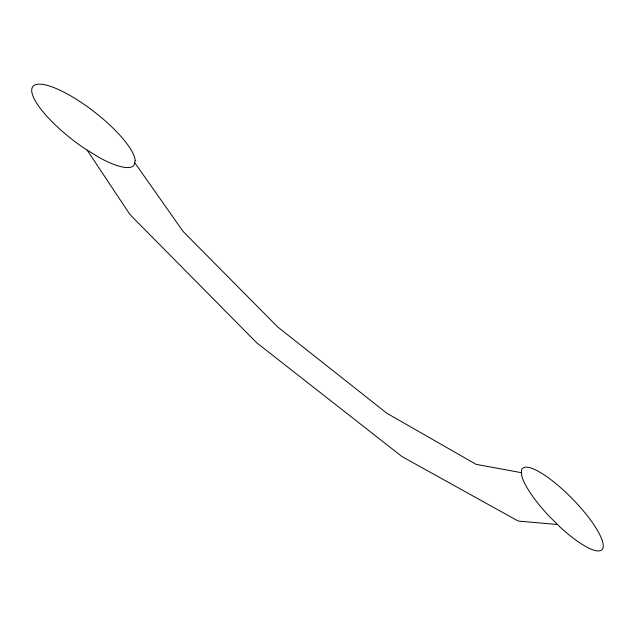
<?xml version="1.0" encoding="UTF-8"?>
<svg xmlns="http://www.w3.org/2000/svg" width="635" height="635" viewBox="0 0 635 635"><rect width="100%" height="100%" fill="white"/><g stroke="black" fill="none" stroke-linecap="round" stroke-linejoin="round"><path stroke-width="0.95" d="M557.498 524.502L518.978 521.144L516.66 520.208L402.074 456.636L256.786 342.86L131.858 216.495L129.246 213.439L87.098 150.066M521.589 472.726L476.091 464.344L386.882 413.266L277.749 327.017L183.126 231.465L134.676 162.616M135.199 160.48L134.017 165.267A64.103 17.693 37.8 0 1 98.393 157.067L84.519 148.471A64.103 17.693 37.8 0 1 31.71 90.924A64.103 17.693 37.8 0 1 81.764 102.783A64.103 17.693 37.8 0 1 135.199 160.48M559.522 526.518L548.584 515.604A56.817 14.414 45.7 0 1 521.732 475.742L521.478 470.297A56.817 14.414 45.7 0 1 566.11 492.641A56.817 14.414 45.7 0 1 603.131 547.354A56.817 14.414 45.7 0 1 559.522 526.518"/></g></svg>
